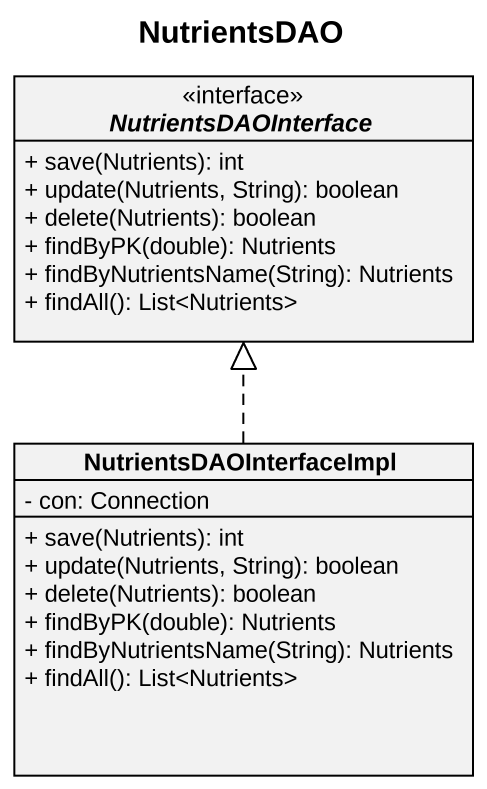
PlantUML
@startuml
title NutrientsDAO
hide circle
hide empty members
skinparam classAttributeIconSize 0
interface NutrientsDAOInterface <<interface>> {
  + save(Nutrients): int
  + update(Nutrients, String): boolean
  + delete(Nutrients): boolean
  + findByPK(double): Nutrients
  + findByNutrientsName(String): Nutrients
  + findAll(): List<Nutrients>
}
class NutrientsDAOInterfaceImpl {
  - con: Connection
  + save(Nutrients): int
  + update(Nutrients, String): boolean
  + delete(Nutrients): boolean
  + findByPK(double): Nutrients
  + findByNutrientsName(String): Nutrients
  + findAll(): List<Nutrients>
}
NutrientsDAOInterfaceImpl .up.|> NutrientsDAOInterface
@enduml
